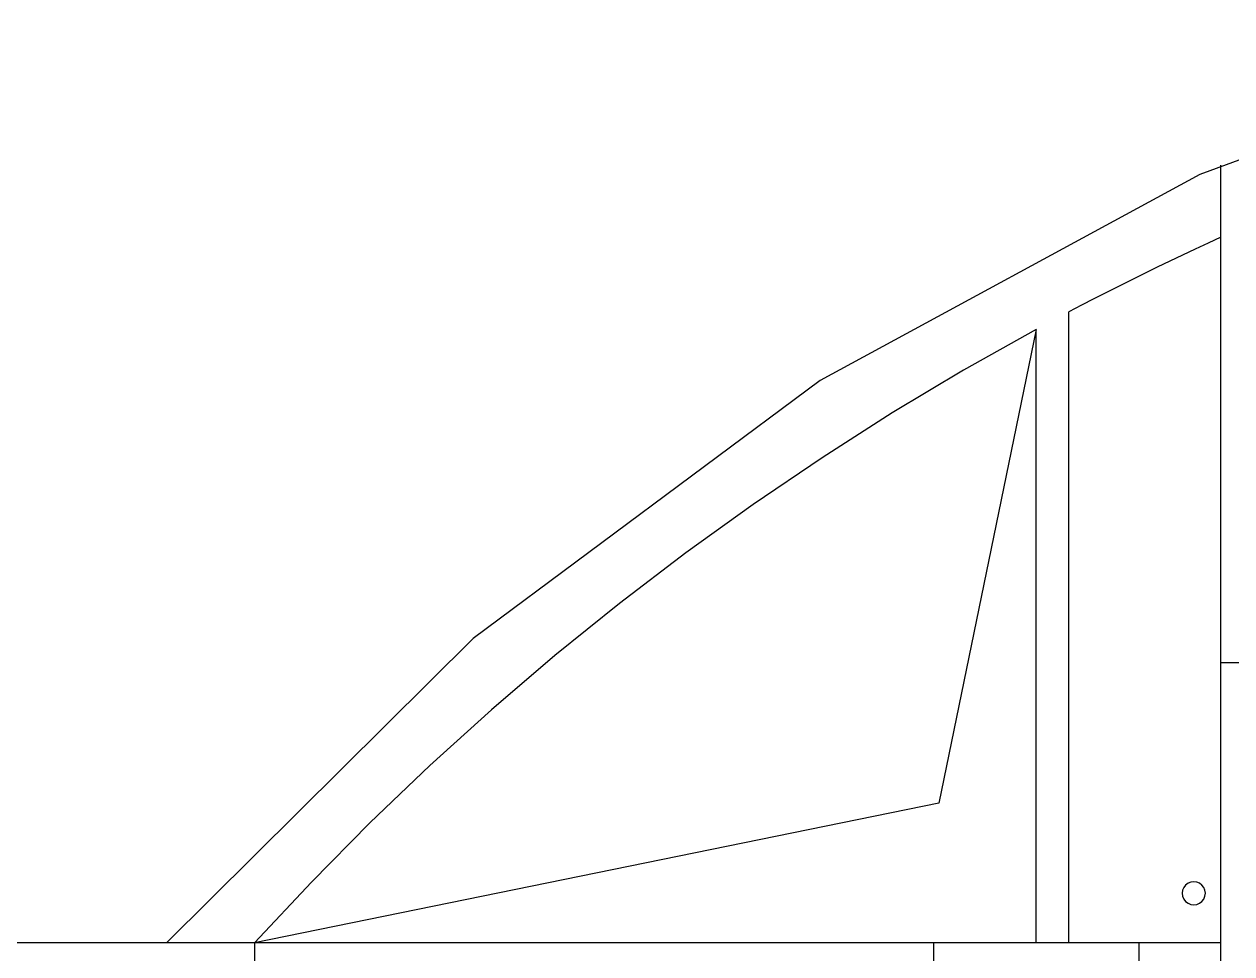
# Model space of a CAD drawing. Header units: centimetres. Extents: x 1966 to 8787, y 7398 to 12383.
# Drawn here: x 6492.4 to 6933.5, y 9550.7 to 9890.2 of the extents above; entities that cross this region are included whole.
import ezdxf

# ---------------------------------------------------------------- set-up
doc = ezdxf.new("R2010")
doc.units = ezdxf.units.CM

msp = doc.modelspace()

# ---------------------------------------------------------------- linework, layer by layer
for p, q in [((7069.83, 9890.16), (6921.86, 9835.29)), ((6929.51, 9812.4), (6929.51, 9838.73)), ((6921.86, 9835.29), (6783.14, 9760.02)), ((6924.83, 9810.25), (6920.16, 9808.07)), ((6929.51, 9812.4), (6924.83, 9810.25)), ((6929.51, 9657.01), (6929.51, 9812.4)), ((6915.49, 9805.88), (6910.84, 9803.66)), ((6920.16, 9808.07), (6915.49, 9805.88)), ((6906.2, 9801.42), (6901.57, 9799.15)), ((6910.84, 9803.66), (6906.2, 9801.42)), ((6896.95, 9796.87), (6892.34, 9794.56)), ((6901.57, 9799.15), (6896.95, 9796.87)), ((6887.74, 9792.23), (6883.15, 9789.88)), ((6892.34, 9794.56), (6887.74, 9792.23)), ((6878.58, 9787.51), (6874.01, 9785.12)), ((6883.15, 9789.88), (6878.58, 9787.51)), ((6874.01, 9554.73), (6874.01, 9785.12)), ((6862.01, 9778.7), (6826.51, 9605.73)), ((6862.01, 9778.7), (6835.53, 9763.82)), ((6862.01, 9554.73), (6862.01, 9778.7)), ((6835.53, 9763.82), (6809.47, 9748.21)), ((6783.14, 9760.02), (6656.48, 9665.87)), ((6809.47, 9748.21), (6783.86, 9731.88)), ((6783.86, 9731.88), (6758.71, 9714.84)), ((6758.71, 9714.84), (6734.05, 9697.11)), ((6734.05, 9697.11), (6709.89, 9678.7)), ((6709.89, 9678.7), (6686.26, 9659.61)), ((6656.48, 9665.87), (6544.42, 9554.73)), ((6686.26, 9659.61), (6663.17, 9639.88)), ((6929.51, 9554.73), (6929.51, 9657.01)), ((6937.51, 9657.01), (6929.51, 9657.01)), ((6663.17, 9639.88), (6640.64, 9619.51)), ((6640.64, 9619.51), (6618.68, 9598.52)), ((6826.51, 9605.73), (6576.58, 9554.73)), ((6618.68, 9598.52), (6597.33, 9576.92)), ((6597.33, 9576.92), (6576.58, 9554.73)), ((6916.63, 9575.82), (6915.95, 9574.95)), ((6917.5, 9576.49), (6916.63, 9575.82)), ((6918.52, 9576.91), (6917.5, 9576.49)), ((6919.61, 9577.06), (6918.52, 9576.91)), ((6920.71, 9576.91), (6919.61, 9577.06)), ((6921.72, 9576.49), (6920.71, 9576.91)), ((6922.6, 9575.82), (6921.72, 9576.49)), ((6923.27, 9574.95), (6922.6, 9575.82)), ((6915.53, 9573.93), (6915.39, 9572.83)), ((6915.39, 9572.83), (6915.53, 9571.74)), ((6915.95, 9574.95), (6915.53, 9573.93)), ((6915.53, 9571.74), (6915.95, 9570.72)), ((6923.69, 9573.93), (6923.27, 9574.95)), ((6923.27, 9570.72), (6923.69, 9571.74)), ((6923.84, 9572.83), (6923.69, 9573.93)), ((6923.69, 9571.74), (6923.84, 9572.83)), ((6915.95, 9570.72), (6916.63, 9569.85)), ((6916.63, 9569.85), (6917.5, 9569.18)), ((6917.5, 9569.18), (6918.52, 9568.75)), ((6918.52, 9568.75), (6919.61, 9568.61)), ((6919.61, 9568.61), (6920.71, 9568.75)), ((6920.71, 9568.75), (6921.72, 9569.18)), ((6921.72, 9569.18), (6922.6, 9569.85)), ((6922.6, 9569.85), (6923.27, 9570.72)), ((6544.42, 9554.73), (6378.51, 9554.73)), ((6576.58, 9554.73), (6544.42, 9554.73)), ((6576.58, 9554.73), (6576.58, 9530.73)), ((6824.51, 9554.73), (6576.58, 9554.73)), ((6824.51, 9554.73), (6824.51, 9546.73)), ((6862.01, 9554.73), (6824.51, 9554.73)), ((6874.01, 9554.73), (6862.01, 9554.73)), ((6899.51, 9554.73), (6874.01, 9554.73)), ((6899.51, 9554.73), (6899.51, 9546.73)), ((6929.51, 9554.73), (6899.51, 9554.73)), ((6929.51, 9530.73), (6929.51, 9554.73))]:
    msp.add_line(p, q)

doc.saveas('drawing.dxf')
